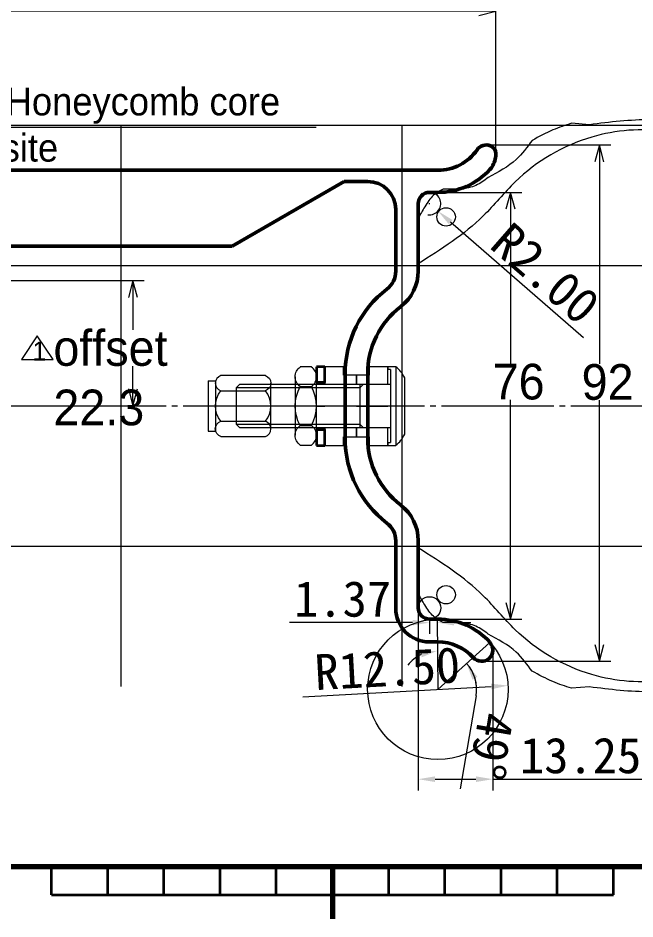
# Model space of a CAD drawing. Extents: x 52445 to 53109, y 470 to 756.
# Drawn here: x 52856.3 to 52966.1, y 470 to 630.4 of the extents above; entities that cross this region are included whole.
import ezdxf

# ---------------------------------------------------------------- set-up
doc = ezdxf.new("R2010")
doc.units = 0
doc.header["$MEASUREMENT"] = 0
doc.linetypes.add('CENTER2', pattern=[23, 20, -1, 1, -1])
doc.layers.add('寸法線', color=7, linetype='Continuous')
doc.layers.add('ﾚｲﾔｰ1', color=7, linetype='Continuous')
doc.styles.add('Style1', font='ＭＳ Ｐゴシック')
doc.dimstyles.new('DS1', dxfattribs={"dimtxt": 6.35, "dimasz": 3, "dimexe": 2, "dimexo": 0, "dimgap": 1, "dimtad": 1, "dimdec": 0, "dimdsep": 46, "dimtxsty": 'Standard', "dimcen": 0.09, "dimclrd": 5, "dimclre": 5, "dimclrt": 5, "dimadec": 0, "dimazin": 0, "dimtfac": 1, "dimtdec": 4, "dimtofl": 0, "dimtmove": 0, "dimatfit": 3, "dimfxl": 1, "dimtolj": 1, "dimtzin": 0, "dimarcsym": 0})
doc.dimstyles.new('DS2', dxfattribs={"dimtxt": 6.35, "dimasz": 3, "dimexe": 2, "dimexo": 0, "dimgap": 1, "dimtad": 1, "dimdec": 1, "dimdsep": 46, "dimtxsty": 'Standard', "dimcen": 0.09, "dimclrd": 5, "dimclre": 5, "dimclrt": 5, "dimadec": 0, "dimazin": 0, "dimtfac": 1, "dimtdec": 4, "dimtofl": 0, "dimtmove": 0, "dimatfit": 3, "dimfxl": 1, "dimtolj": 1, "dimtzin": 0, "dimarcsym": 0})
doc.dimstyles.get("Standard").update_dxf_attribs({"dimtxt": 6.35, "dimasz": 3, "dimexe": 2, "dimexo": 0, "dimgap": 1, "dimtad": 1, "dimzin": 0, "dimdsep": 46, "dimtxsty": 'Standard', "dimcen": 0.09, "dimclrd": 5, "dimclre": 5, "dimclrt": 5, "dimadec": 0, "dimazin": 0, "dimtfac": 1, "dimtdec": 4, "dimtofl": 0, "dimtmove": 0, "dimatfit": 3, "dimfxl": 1, "dimtolj": 1, "dimtzin": 0, "dimarcsym": 0})

# ---------------------------------------------------------------- blocks, each defined once
blk = doc.blocks.new('C25')
at = {"layer": 'ﾚｲﾔｰ1', "color": 7, "linetype": 'Continuous', "lineweight": 50}
for p, q in [((52941.3, 606.26), (52941.3, 606.09)), ((52776.69, 588.65), (52776.69, 604.45)), ((52810.69, 604.45), (52776.69, 604.45)), ((52810.69, 604.45), (52831.69, 603.3)), ((52831.69, 603.3), (52929.59, 603.3)), ((52929.59, 603.3), (52929.59, 603.3)), ((52931, 603.3), (52929.59, 603.3)), ((52929.59, 603.3), (52929.59, 603.3)), ((52931, 603.3), (52931, 603.3)), ((52914.32, 601.3), (52894.4, 589.8)), ((52914.32, 601.3), (52918.49, 601.3)), ((52931, 599.35), (52929.5, 599.35)), ((52927.5, 585.35), (52927.5, 597.35)), ((52923.49, 585.3), (52923.49, 596.3)), ((52810.69, 588.65), (52831.69, 589.8)), ((52831.69, 589.8), (52894.4, 589.8)), ((52810.69, 588.65), (52776.69, 588.65)), ((52914.49, 567.05), (52914.49, 561.3)), ((52918.5, 567.1), (52918.5, 561.35)), ((52914.49, 555.55), (52914.49, 561.3)), ((52918.5, 555.6), (52918.5, 561.35)), ((52923.49, 537.3), (52923.49, 525.3)), ((52927.5, 537.35), (52927.5, 525.35)), ((52931, 523.35), (52929.5, 523.35)), ((52930.99, 519.3), (52929.49, 519.3))]:
    blk.add_line(p, q, dxfattribs=at)
for centre, radius, start, end in [((52931, 611.8), 8.5, -90, -34.8499), ((52939.8, 606.26), 1.5, 0, 68.5117), ((52937.3, 606.14), 4, -42.1899, -8.538), ((52937.3, 606.09), 4, -7.8145, 0), ((52931, 611.85), 12.5, -90, -42.1752), ((52918.49, 596.3), 5, 0, 90), ((52929.5, 597.35), 2, 90, 180), ((52919.49, 585.3), 4, -52.5048, 0), ((52919.5, 585.35), 8, -52.5048, 0), ((52933.49, 567.05), 19, 127.4953, 180), ((52933.5, 567.1), 15, 127.4953, 180), ((52933.49, 555.55), 19, -180, -127.4953), ((52933.5, 555.6), 15, -180, -127.4953), ((52919.5, 537.35), 8, 0, 52.5048), ((52919.49, 537.3), 4, 0, 52.5048), ((52929.49, 525.3), 6, 180, -90), ((52929.5, 525.35), 2, 180, -90), ((52931, 510.85), 12.5, 42.1752, 90), ((52930.99, 510.8), 8.5, 42.1752, 90)]:
    blk.add_arc(centre, radius, start, end, dxfattribs=at)
blk.add_ellipse((52939.61, 605.8), major_axis=(0.73, 1.86), ratio=1, start_param=0, end_param=1.337593, dxfattribs=at)
at = {"layer": 'ﾚｲﾔｰ1', "color": 7, "linetype": 'Continuous', "lineweight": 50, "extrusion": (0, 0, -1)}
blk.add_ellipse((52938.77, 517.85), major_axis=(1.34, -1.48), ratio=1, start_param=-1.570796, end_param=1.570796, dxfattribs=at)
blk = doc.blocks.new('*D28')
at = {"layer": 'ﾚｲﾔｰ1', "color": 5, "linetype": 'Continuous', "lineweight": 18, "transparency": 16777216}
for p, q in [((52939.61, 607.8), (52961.75, 607.8)), ((52959.75, 607.8), (52959.75, 568.83)), ((52959.75, 515.85), (52959.75, 562.36)), ((52938.76, 515.85), (52961.75, 515.85))]:
    blk.add_line(p, q, dxfattribs=at)
at = {"layer": 'ﾚｲﾔｰ1', "color": 5, "linetype": 'Continuous', "lineweight": 5, "transparency": 16777216}
for p, q in [((52959.75, 607.8), (52958.94, 604.8)), ((52960.55, 604.8), (52959.75, 607.8)), ((52958.94, 518.85), (52959.75, 515.85)), ((52959.75, 515.85), (52960.55, 518.85))]:
    blk.add_line(p, q, dxfattribs=at)
at = {"layer": '寸法線', "color": 5, "linetype": 'Continuous', "lineweight": 18, "transparency": 16777216, "insert": (52956.57, 568.77), "char_height": 6.35, "width": 6.3748, "attachment_point": 1, "style": 'Style1'}
blk.add_mtext('92', dxfattribs=at)
blk = doc.blocks.new('*D29')
at = {"layer": 'ﾚｲﾔｰ1', "color": 5, "linetype": 'Continuous', "lineweight": 18, "transparency": 16777216}
for p, q in [((52930.25, 599.35), (52945.92, 599.35)), ((52943.92, 599.35), (52943.92, 568.9)), ((52943.92, 523.35), (52943.92, 562.42)), ((52930.25, 523.35), (52945.92, 523.35))]:
    blk.add_line(p, q, dxfattribs=at)
at = {"layer": 'ﾚｲﾔｰ1', "color": 5, "linetype": 'Continuous', "lineweight": 5, "transparency": 16777216}
for p, q in [((52943.92, 599.35), (52943.11, 596.35)), ((52944.72, 596.35), (52943.92, 599.35)), ((52943.11, 526.35), (52943.92, 523.35)), ((52943.92, 523.35), (52944.72, 526.35))]:
    blk.add_line(p, q, dxfattribs=at)
at = {"layer": '寸法線', "color": 5, "linetype": 'Continuous', "lineweight": 18, "transparency": 16777216, "insert": (52940.74, 568.83), "char_height": 6.35, "width": 6.3748, "attachment_point": 1, "style": 'Style1'}
blk.add_mtext('76', dxfattribs=at)
blk = doc.blocks.new('C26')
at = {"layer": 'ﾚｲﾔｰ1', "color": 36, "linetype": 'Continuous', "lineweight": 18}
for p, q in [((52957.97, 611.39), (52954.79, 611.66)), ((52935.11, 599.92), (52931.92, 599.92)), ((52927.49, 586.65), (52927.49, 594.73)), ((53003.6, 579.98), (53001.78, 578.64)), ((53001.91, 577.52), (53001.78, 578.64)), ((53001.91, 577.52), (53003.99, 576.42)), ((52999.71, 561.35), (52999.71, 569.76)), ((53002.31, 562.27), (53004.4, 563.43)), ((53002.31, 561.35), (53002.31, 562.27)), ((52999.71, 561.35), (52999.71, 552.93)), ((53002.31, 561.35), (53002.31, 560.43)), ((53002.31, 560.43), (53004.4, 559.27)), ((53001.91, 545.17), (53003.99, 546.28)), ((53001.91, 545.17), (53001.78, 544.05)), ((53003.6, 542.72), (53001.78, 544.05)), ((52927.49, 536.05), (52927.49, 527.96)), ((52935.11, 522.77), (52931.92, 522.77)), ((52957.97, 511.3), (52954.79, 511.04))]:
    blk.add_line(p, q, dxfattribs=at)
for centre in [(52932.46, 594.99), (52932.46, 527.7)]:
    blk.add_circle(centre, 1.64, dxfattribs=at)
for points, knots in [([(52954.79, 611.66), (52953.67, 611.29), (52951.24, 610.49), (52948.99, 609.27), (52947.78, 608.61)], [0, 0, 0, 0, 0.461169, 1, 1, 1, 1]), ([(53003.6, 579.98), (53003.42, 582.05), (53003.07, 586.21), (52999.38, 593.9), (52993.11, 603), (52981.96, 610.58), (52969.41, 612.86), (52961.6, 611.86), (52957.97, 611.39)], [0, 0, 0, 0, 0.098846, 0.198566, 0.403554, 0.623871, 0.824857, 1, 1, 1, 1]), ([(52999.71, 569.76), (52999.54, 573.5), (52999.2, 581.24), (52996.8, 591.74), (52990.47, 601.46), (52981.75, 607.62), (52970.23, 611.05), (52957.27, 610.04), (52946.05, 603.46), (52938.04, 593.31), (52931.58, 589.23), (52927.49, 586.65)], [0, 0, 0, 0, 0.106003, 0.219413, 0.299693, 0.429457, 0.511592, 0.636681, 0.785915, 0.864322, 1, 1, 1, 1]), ([(52947.78, 608.61), (52946.89, 607.41), (52944.8, 604.61), (52941.71, 602.95), (52939.94, 602)], [0, 0, 0, 0, 0.428277, 1, 1, 1, 1]), ([(52939.94, 602), (52939.24, 601.47), (52937.8, 600.39), (52936.02, 600.08), (52935.11, 599.92)], [0, 0, 0, 0, 0.486423, 1, 1, 1, 1]), ([(52931.92, 599.92), (52931.32, 599.59), (52929.97, 598.86), (52928.66, 596.86), (52927.87, 595.43), (52927.49, 594.73)], [0, 0, 0, 0, 0.290937, 0.657552, 1, 1, 1, 1]), ([(53004.4, 563.43), (53004.43, 565.59), (53004.5, 569.93), (53004.16, 574.25), (53003.99, 576.42)], [0, 0, 0, 0, 0.498855, 1, 1, 1, 1]), ([(53004.4, 559.27), (53004.43, 557.1), (53004.5, 552.77), (53004.16, 548.44), (53003.99, 546.28)], [0, 0, 0, 0, 0.498855, 1, 1, 1, 1]), ([(52999.71, 552.93), (52999.54, 549.19), (52999.2, 541.46), (52996.8, 530.95), (52990.47, 521.23), (52981.75, 515.07), (52970.23, 511.64), (52957.27, 512.65), (52946.05, 519.24), (52938.04, 529.38), (52931.58, 533.46), (52927.49, 536.05)], [0, 0, 0, 0, 0.106003, 0.219413, 0.299693, 0.429457, 0.511592, 0.636681, 0.785915, 0.864322, 1, 1, 1, 1]), ([(53003.6, 542.72), (53003.42, 540.64), (53003.07, 536.48), (52999.38, 528.8), (52993.11, 519.7), (52981.96, 512.11), (52969.41, 509.83), (52961.6, 510.84), (52957.97, 511.3)], [0, 0, 0, 0, 0.098846, 0.198566, 0.403554, 0.623871, 0.824857, 1, 1, 1, 1]), ([(52931.92, 522.77), (52931.32, 523.1), (52929.97, 523.84), (52928.66, 525.83), (52927.87, 527.27), (52927.49, 527.96)], [0, 0, 0, 0, 0.290937, 0.657552, 1, 1, 1, 1]), ([(52939.94, 520.7), (52939.24, 521.22), (52937.8, 522.3), (52936.02, 522.61), (52935.11, 522.77)], [0, 0, 0, 0, 0.486423, 1, 1, 1, 1]), ([(52947.78, 514.09), (52946.89, 515.29), (52944.8, 518.09), (52941.71, 519.75), (52939.94, 520.7)], [0, 0, 0, 0, 0.428277, 1, 1, 1, 1]), ([(52954.79, 511.04), (52953.67, 511.41), (52951.24, 512.2), (52948.99, 513.43), (52947.78, 514.09)], [0, 0, 0, 0, 0.461169, 1, 1, 1, 1])]:
    blk.add_open_spline(points, degree=3, knots=knots, dxfattribs=at)
blk = doc.blocks.new('*D31')
at = {"layer": 'ﾚｲﾔｰ1', "color": 5, "linetype": 'Continuous', "lineweight": 18, "transparency": 16777216}
for p, q in [((52789.36, 583.65), (52878.72, 583.65)), ((52876.72, 583.65), (52876.72, 574.88)), ((52876.72, 561.35), (52876.72, 568.41)), ((52855.69, 561.35), (52878.72, 561.35))]:
    blk.add_line(p, q, dxfattribs=at)
at = {"layer": 'ﾚｲﾔｰ1', "color": 5, "linetype": 'Continuous', "lineweight": 5, "transparency": 16777216}
for p, q in [((52876.72, 583.65), (52875.92, 580.65)), ((52877.53, 580.65), (52876.72, 583.65)), ((52875.92, 564.35), (52876.72, 561.35)), ((52876.72, 561.35), (52877.53, 564.35))]:
    blk.add_line(p, q, dxfattribs=at)
at = {"layer": '寸法線', "color": 5, "linetype": 'Continuous', "lineweight": 18, "transparency": 16777216, "insert": (52862.57, 574.82), "char_height": 6.35, "width": 28.421, "attachment_point": 1, "style": 'Style1'}
blk.add_mtext('offset 22.3', dxfattribs=at)
blk = doc.blocks.new('C27')
at = {"layer": 'ﾚｲﾔｰ1', "color": 23, "linetype": 'Continuous', "lineweight": 5}
for p, q in [((52724.64, 611.35), (52974.64, 611.35)), ((52774.64, 511.35), (52774.64, 611.35)), ((52824.64, 511.35), (52824.64, 611.35)), ((52874.64, 511.35), (52874.64, 611.35)), ((52924.64, 511.35), (52924.64, 611.35)), ((52974.64, 511.35), (52974.64, 611.35)), ((52724.64, 586.35), (52974.64, 586.35)), ((52724.64, 536.35), (52974.64, 536.35))]:
    blk.add_line(p, q, dxfattribs=at)
at = {"layer": 'ﾚｲﾔｰ1', "color": 3, "linetype": 'CENTER2', "lineweight": 5}
blk.add_line((52724.64, 561.35), (52974.64, 561.35), dxfattribs=at)
blk = doc.blocks.new('C29')
at = {"layer": 'ﾚｲﾔｰ1', "color": 7, "linetype": 'Continuous', "lineweight": 18}
for p, q in [((52908.49, 568.26), (52906.49, 568.26)), ((52905.59, 566.51), (52905.59, 556.1)), ((52909.39, 556.1), (52909.39, 566.51)), ((52906.49, 564.77), (52908.49, 564.77)), ((52906.49, 557.84), (52908.49, 557.84)), ((52906.49, 554.36), (52908.49, 554.36))]:
    blk.add_line(p, q, dxfattribs=at)
blk.add_arc((52902.27, 561.31), 7.12, -29.1278, 29.1278, dxfattribs=at)
at = {"layer": 'ﾚｲﾔｰ1', "color": 7, "linetype": 'Continuous', "lineweight": 18, "extrusion": (0, 0, -1)}
for centre, major_axis, start_param, end_param in [((52907.73, 566.51), (-1.24, -1.74), 0, 1.906619), ((52912.71, 561.31), (-3.46, 6.22), -1.570796, -0.554045), ((52907.73, 556.1), (-1.74, 1.24), -1.570796, 0.335822)]:
    blk.add_ellipse(centre, major_axis=major_axis, ratio=1, start_param=start_param, end_param=end_param, dxfattribs=at)
at = {"layer": 'ﾚｲﾔｰ1', "color": 7, "linetype": 'Continuous', "lineweight": 18}
for centre, major_axis, start_param, end_param in [((52907.25, 566.51), (1.24, -1.74), 0, 1.906619), ((52907.25, 556.1), (1.74, 1.24), -1.570796, 0.335822)]:
    blk.add_ellipse(centre, major_axis=major_axis, ratio=1, start_param=start_param, end_param=end_param, dxfattribs=at)
blk = doc.blocks.new('C30')
at = {"layer": 'ﾚｲﾔｰ1', "color": 7, "linetype": 'Continuous', "lineweight": 35}
for p, q in [((52909.39, 568.31), (52909.39, 565.51)), ((52910.89, 568.31), (52909.39, 568.31)), ((52910.89, 565.51), (52910.89, 568.31)), ((52910.89, 565.51), (52909.39, 565.51)), ((52909.39, 557.11), (52909.39, 554.31)), ((52909.39, 557.11), (52910.89, 557.11)), ((52910.89, 554.31), (52910.89, 557.11)), ((52909.39, 554.31), (52910.89, 554.31))]:
    blk.add_line(p, q, dxfattribs=at)
at = {"layer": 'ﾚｲﾔｰ1', "color": 3, "linetype": 'CENTER2', "lineweight": 18}
blk.add_line((52909.39, 561.31), (52910.89, 561.31), dxfattribs=at)
blk = doc.blocks.new('C31')
at = {"layer": 'ﾚｲﾔｰ1', "color": 7, "linetype": 'Continuous', "lineweight": 18}
for p, q in [((52910.89, 568.31), (52910.89, 565.16)), ((52914.19, 568.31), (52910.89, 568.31)), ((52914.19, 566.81), (52914.19, 568.31)), ((52916.49, 566.81), (52914.19, 566.81)), ((52916.49, 565.16), (52916.49, 566.81)), ((52916.49, 565.16), (52910.89, 565.16)), ((52910.89, 557.46), (52910.89, 554.31)), ((52910.89, 557.46), (52916.49, 557.46)), ((52916.49, 555.81), (52916.49, 557.46)), ((52914.19, 555.81), (52916.49, 555.81)), ((52914.19, 554.31), (52914.19, 555.81)), ((52910.89, 554.31), (52914.19, 554.31))]:
    blk.add_line(p, q, dxfattribs=at)
at = {"layer": 'ﾚｲﾔｰ1', "color": 3, "linetype": 'CENTER2', "lineweight": 18}
blk.add_line((52916.49, 561.31), (52910.89, 561.31), dxfattribs=at)
blk = doc.blocks.new('C32')
at = {"layer": 'ﾚｲﾔｰ1', "color": 7, "linetype": 'Continuous', "lineweight": 18}
for p, q in [((52918.79, 568.31), (52918.79, 566.81)), ((52922.09, 568.31), (52918.79, 568.31)), ((52922.09, 565.16), (52922.09, 568.31)), ((52918.79, 566.81), (52916.49, 566.81)), ((52916.49, 566.81), (52916.49, 565.16)), ((52922.09, 565.16), (52916.49, 565.16)), ((52916.49, 557.46), (52916.49, 555.81)), ((52916.49, 557.46), (52922.09, 557.46)), ((52922.09, 554.31), (52922.09, 557.46)), ((52916.49, 555.81), (52918.79, 555.81)), ((52918.79, 555.81), (52918.79, 554.31)), ((52918.79, 554.31), (52922.09, 554.31))]:
    blk.add_line(p, q, dxfattribs=at)
at = {"layer": 'ﾚｲﾔｰ1', "color": 3, "linetype": 'CENTER2', "lineweight": 18}
blk.add_line((52916.49, 561.31), (52922.09, 561.31), dxfattribs=at)
blk = doc.blocks.new('C33')
at = {"layer": 'ﾚｲﾔｰ1', "color": 7, "linetype": 'Continuous', "lineweight": 18}
for p, q in [((52900.29, 566.73), (52892.39, 566.73)), ((52890.09, 565.81), (52890.09, 556.81)), ((52890.09, 565.81), (52891.45, 565.81)), ((52891.39, 565.81), (52891.39, 556.81)), ((52901.29, 557.24), (52901.29, 565.38)), ((52892.39, 564.02), (52900.29, 564.02)), ((52892.39, 558.59), (52900.29, 558.59)), ((52890.09, 556.81), (52891.45, 556.81)), ((52892.39, 555.88), (52900.29, 555.88))]:
    blk.add_line(p, q, dxfattribs=at)
for centre, major_axis, end_param in [((52892.81, 565.38), (-1.36, -0.42), 0.969831), ((52897.11, 561.31), (2.71, 3.18), -0.158481), ((52899.87, 557.24), (1.36, 0.42), 0.969831)]:
    blk.add_ellipse(centre, major_axis=major_axis, ratio=1, start_param=-1.570796, end_param=end_param, dxfattribs=at)
at = {"layer": 'ﾚｲﾔｰ1', "color": 7, "linetype": 'Continuous', "lineweight": 18, "extrusion": (0, 0, -1)}
for centre, major_axis, end_param in [((52899.87, 565.38), (1.36, -0.42), 0.969831), ((52895.57, 561.31), (-2.71, 3.18), -0.158481), ((52892.81, 557.24), (-1.36, 0.42), 0.969831)]:
    blk.add_ellipse(centre, major_axis=major_axis, ratio=1, start_param=-1.570796, end_param=end_param, dxfattribs=at)
blk = doc.blocks.new('C28')
at = {"layer": 'ﾚｲﾔｰ1', "color": 7, "linetype": 'Continuous', "lineweight": 18}
for p, q in [((52923.49, 568.31), (52922.09, 568.31)), ((52922.09, 568.31), (52922.09, 567.81)), ((52923.49, 568.31), (52923.49, 554.31)), ((52922.59, 567.81), (52922.09, 567.81)), ((52922.59, 567.81), (52922.59, 554.81)), ((52895.09, 564.56), (52895.69, 565.16)), ((52922.59, 565.16), (52895.69, 565.16)), ((52917.09, 565.16), (52917.09, 557.46)), ((52917.09, 564.56), (52917.69, 565.16)), ((52925.09, 556.31), (52925.09, 566.31)), ((52917.09, 564.56), (52895.09, 564.56)), ((52895.09, 564.56), (52895.09, 558.06)), ((52895.09, 558.06), (52917.09, 558.06)), ((52895.09, 558.06), (52895.69, 557.46)), ((52895.69, 557.46), (52922.59, 557.46)), ((52917.09, 558.06), (52917.69, 557.46)), ((52922.09, 554.81), (52922.59, 554.81)), ((52922.09, 554.81), (52922.09, 554.31)), ((52922.09, 554.31), (52923.49, 554.31))]:
    blk.add_line(p, q, dxfattribs=at)
at = {"layer": 'ﾚｲﾔｰ1', "color": 3, "linetype": 'CENTER2', "lineweight": 18}
blk.add_line((52925.09, 561.31), (52895.09, 561.31), dxfattribs=at)
at = {"layer": 'ﾚｲﾔｰ1', "color": 7, "linetype": 'Continuous', "lineweight": 18}
for centre, start, end in [((52920.51, 564.29), 23.8196, 53.5001), ((52920.51, 558.33), -53.5001, -23.8196)]:
    blk.add_arc(centre, 5, start, end, dxfattribs=at)
at = {"layer": 'ﾚｲﾔｰ1', "color": 7, "linetype": 'CENTER2', "lineweight": 18}
blk.add_blockref('C29', (0, 0), dxfattribs=at)
at = {"layer": 'ﾚｲﾔｰ1', "color": 254, "linetype": 'CENTER2', "lineweight": 18}
for name in ['C30', 'C31', 'C32']:
    blk.add_blockref(name, (0, 0), dxfattribs=at)
at = {"layer": 'ﾚｲﾔｰ1', "color": 7, "linetype": 'Continuous', "lineweight": 18}
blk.add_blockref('C33', (0, 0), dxfattribs=at)
blk = doc.blocks.new('*D39')
at = {"layer": 'ﾚｲﾔｰ1', "color": 5, "linetype": 'Continuous', "lineweight": 18, "transparency": 16777216}
for p, q in [((52507.99, 606.26), (52507.99, 633.65)), ((52941.29, 606.26), (52941.29, 633.65)), ((52507.99, 631.65), (52752.86, 631.65)), ((52941.29, 631.65), (52752.86, 631.65))]:
    blk.add_line(p, q, dxfattribs=at)
at = {"layer": 'ﾚｲﾔｰ1', "color": 5, "linetype": 'Continuous', "lineweight": 5, "transparency": 16777216}
for p, q in [((52510.99, 632.46), (52507.99, 631.65)), ((52941.29, 631.65), (52938.29, 632.46)), ((52507.99, 631.65), (52510.99, 630.85)), ((52938.29, 630.85), (52941.29, 631.65))]:
    blk.add_line(p, q, dxfattribs=at)
at = {"layer": '寸法線', "color": 5, "linetype": 'Continuous', "lineweight": 18, "transparency": 16777216, "insert": (52742.67, 639), "char_height": 6.35, "width": 20.4525, "attachment_point": 1, "style": 'Style1'}
blk.add_mtext('φ433.3', dxfattribs=at)
blk = doc.blocks.new('C39')
at = {"layer": 'ﾚｲﾔｰ1', "color": 7, "linetype": 'Continuous', "lineweight": 70}
for p, q in [((52722.24, 479.29), (53102.24, 479.29)), ((52912.24, 479.29), (52912.24, 469.97))]:
    blk.add_line(p, q, dxfattribs=at)
at = {"layer": 'ﾚｲﾔｰ1', "color": 7, "linetype": 'Continuous', "lineweight": 35}
for p, q in [((52862.24, 474.29), (52862.24, 479.29)), ((52872.24, 474.29), (52872.24, 479.29)), ((52882.24, 474.29), (52882.24, 479.29)), ((52892.24, 474.29), (52892.24, 479.29)), ((52902.24, 474.29), (52902.24, 479.29)), ((52912.24, 474.29), (52912.24, 479.29)), ((52922.24, 474.29), (52922.24, 479.29)), ((52932.24, 474.29), (52932.24, 479.29)), ((52942.24, 474.29), (52942.24, 479.29)), ((52952.24, 474.29), (52952.24, 479.29)), ((52962.24, 474.29), (52962.24, 479.29)), ((52862.24, 474.29), (52872.24, 474.29)), ((52872.24, 474.29), (52882.24, 474.29)), ((52882.24, 474.29), (52892.24, 474.29)), ((52892.24, 474.29), (52902.24, 474.29)), ((52902.24, 474.29), (52912.24, 474.29)), ((52912.24, 474.29), (52922.24, 474.29)), ((52922.24, 474.29), (52932.24, 474.29)), ((52932.24, 474.29), (52942.24, 474.29)), ((52942.24, 474.29), (52952.24, 474.29)), ((52952.24, 474.29), (52962.24, 474.29))]:
    blk.add_line(p, q, dxfattribs=at)
blk = doc.blocks.new('C36')
at = {"layer": 'ﾚｲﾔｰ1', "color": 7, "linetype": 'Continuous', "lineweight": 50}
blk.add_blockref('C39', (0, 0), dxfattribs=at)
blk = doc.blocks.new('C41')
at = {"layer": 'ﾚｲﾔｰ1', "color": 1, "linetype": 'Continuous', "lineweight": 18}
for p, q in [((52859.71, 573.81), (52856.91, 569.61)), ((52862.51, 569.61), (52859.71, 573.81)), ((52856.91, 569.61), (52862.51, 569.61))]:
    blk.add_line(p, q, dxfattribs=at)
blk = doc.blocks.new('C40')
at = {"layer": 'ﾚｲﾔｰ1', "color": 1, "linetype": 'Continuous', "lineweight": 18}
blk.add_blockref('C41', (0, 0), dxfattribs=at)
at = {"layer": 'ﾚｲﾔｰ1', "color": 1, "linetype": 'Continuous', "lineweight": 18, "insert": (52858.85, 572.8), "char_height": 3.39, "width": 5.9503, "attachment_point": 1, "style": 'Style1'}
blk.add_mtext('1', dxfattribs=at)
blk = doc.blocks.new('*D52')
at = {"color": 5, "linetype": 'Continuous', "lineweight": 0, "transparency": 16777216}
for p, q in [((52929.41, 597.35), (52929.59, 597.35)), ((52929.5, 597.26), (52929.5, 597.44)), ((52956.9, 573.45), (52933.26, 594.06))]:
    blk.add_line(p, q, dxfattribs=at)
blk.add_arc((52929.5, 597.35), 2, 261.61, 90, dxfattribs=at)
blk.add_solid([(52933.59, 594.44), (52932.94, 593.69), (52931, 596.03)], dxfattribs=at)
at = {"layer": 'DEFPOINTS', "color": 0, "linetype": 'Continuous', "lineweight": 0, "transparency": 16777216}
for p in [(52929.5, 597.35), (52931, 596.03)]:
    blk.add_point(p, dxfattribs=at)
at = {"color": 5, "linetype": 'Continuous', "lineweight": 0, "transparency": 16777216, "insert": (52950.12, 584.9), "char_height": 6.35, "attachment_point": 5, "rotation": 318.9058}
blk.add_mtext('\\A1;R2.00', dxfattribs=at)
blk = doc.blocks.new('*D54')
at = {"color": 5, "linetype": 'Continuous', "lineweight": 0, "transparency": 16777216}
for p, q in [((52929.5, 523.35), (52929.5, 520.74)), ((52930.87, 523.35), (52930.87, 520.74)), ((52926.5, 522.74), (52904.56, 522.74)), ((52933.87, 522.74), (52936.87, 522.74))]:
    blk.add_line(p, q, dxfattribs=at)
for points in [[(52926.5, 523.24), (52926.5, 522.24), (52929.5, 522.74)], [(52933.87, 523.24), (52933.87, 522.24), (52930.87, 522.74)]]:
    blk.add_solid(points, dxfattribs=at)
at = {"layer": 'DEFPOINTS', "color": 0, "linetype": 'Continuous', "lineweight": 0, "transparency": 16777216}
for p in [(52929.5, 523.35), (52930.87, 523.35), (52929.5, 522.74)]:
    blk.add_point(p, dxfattribs=at)
at = {"color": 5, "linetype": 'Continuous', "lineweight": 0, "transparency": 16777216, "insert": (52914.03, 526.92), "char_height": 6.35, "attachment_point": 5}
blk.add_mtext('\\A1;1.37', dxfattribs=at)
blk = doc.blocks.new('*D55')
at = {"color": 5, "linetype": 'Continuous', "lineweight": 0, "transparency": 16777216}
blk.add_line((52906.96, 509.54), (52940.48, 511.37), dxfattribs=at)
blk.add_solid([(52940.45, 511.86), (52940.51, 510.87), (52943.48, 511.53)], dxfattribs=at)
at = {"layer": 'DEFPOINTS', "color": 0, "linetype": 'Continuous', "lineweight": 0, "transparency": 16777216}
for p in [(52931, 510.85), (52943.48, 511.53)]:
    blk.add_point(p, dxfattribs=at)
at = {"color": 5, "linetype": 'Continuous', "lineweight": 0, "transparency": 16777216, "insert": (52921.99, 514.54), "char_height": 6.35, "attachment_point": 5, "rotation": 3.1157}
blk.add_mtext('\\A1;R12.50', dxfattribs=at)
blk = doc.blocks.new('*D56')
at = {"color": 5, "linetype": 'Continuous', "lineweight": 0, "transparency": 16777216}
for p, q in [((52927.5, 525.35), (52927.5, 492.86)), ((52940.75, 517.56), (52940.75, 492.86)), ((52930.5, 494.86), (52937.75, 494.86)), ((52940.75, 494.86), (52969.03, 494.86))]:
    blk.add_line(p, q, dxfattribs=at)
for points in [[(52930.5, 495.36), (52930.5, 494.36), (52927.5, 494.86)], [(52937.75, 495.36), (52937.75, 494.36), (52940.75, 494.86)]]:
    blk.add_solid(points, dxfattribs=at)
at = {"layer": 'DEFPOINTS', "color": 0, "linetype": 'Continuous', "lineweight": 0, "transparency": 16777216}
for p in [(52927.5, 525.35), (52940.75, 517.56), (52940.75, 494.86)]:
    blk.add_point(p, dxfattribs=at)
at = {"color": 5, "linetype": 'Continuous', "lineweight": 0, "transparency": 16777216, "insert": (52956.39, 499.04), "char_height": 6.35, "attachment_point": 5}
blk.add_mtext('\\A1;13.25', dxfattribs=at)
blk = doc.blocks.new('*D57')
at = {"color": 5, "linetype": 'Continuous', "lineweight": 0, "transparency": 16777216}
blk.add_line((52937.78, 509.7), (52934.96, 493.12), dxfattribs=at)
for start, end in [(115.7534, 140.9256), (350.3528, 42.027), (351.6825, 16.8547)]:
    blk.add_arc((52931, 510.85), 6.88, start, end, dxfattribs=at)
for points in [[(52927.89, 517.54), (52928.12, 516.56), (52930.93, 517.73)], [(52937.15, 512.6), (52938.02, 513.09), (52936.11, 515.46)]]:
    blk.add_solid(points, dxfattribs=at)
at = {"layer": 'DEFPOINTS', "color": 0, "linetype": 'Continuous', "lineweight": 0, "transparency": 16777216}
for p in [(52930.87, 523.35), (52940.25, 519.19), (52932.85, 517.48), (52931, 510.85), (52931, 510.85)]:
    blk.add_point(p, dxfattribs=at)
at = {"color": 5, "linetype": 'Continuous', "lineweight": 0, "transparency": 16777216, "insert": (52940.49, 500.71), "char_height": 6.35, "attachment_point": 5, "rotation": 260.3528}
blk.add_mtext('\\A1;49°', dxfattribs=at)

msp = doc.modelspace()

# ---------------------------------------------------------------- linework, layer by layer
at = {"color": 1, "linetype": 'Continuous', "lineweight": 0}
for p, q in [((52929.496, 523.349), (52930.869, 523.349)), ((52930.869, 523.349), (52930.996, 510.849)), ((52940.252, 519.191), (52930.996, 510.849))]:
    msp.add_line(p, q, dxfattribs=at)
at = {"linetype": 'Continuous', "lineweight": 0}
for centre, radius in [((52929.496, 525.349), 2), ((52930.996, 510.849), 12.501)]:
    msp.add_circle(centre, radius, dxfattribs=at)
at = {"layer": 'ﾚｲﾔｰ1', "color": 7, "linetype": 'Continuous', "lineweight": 18}
msp.add_line((52831.861, 610.945), (52909.347, 610.945), dxfattribs=at)

# ---------------------------------------------------------------- block references
at = {"layer": 'ﾚｲﾔｰ1', "color": 254, "linetype": 'Continuous', "lineweight": 18}
for name in ['C36', 'C27', 'C28']:
    msp.add_blockref(name, (0, 0), dxfattribs=at)
at = {"layer": 'ﾚｲﾔｰ1', "color": 36, "linetype": 'Continuous', "lineweight": 18}
msp.add_blockref('C26', (0, 0), dxfattribs=at)
at = {"layer": 'ﾚｲﾔｰ1', "color": 7, "linetype": 'Continuous', "lineweight": 18}
msp.add_blockref('C25', (0, 0), dxfattribs=at)
at = {"layer": 'ﾚｲﾔｰ1', "color": 1, "linetype": 'Continuous', "lineweight": 18}
msp.add_blockref('C40', (0, 0), dxfattribs=at)

# ---------------------------------------------------------------- texts
at = {"layer": 'ﾚｲﾔｰ1', "color": 7, "linetype": 'Continuous', "lineweight": 18, "insert": (52833.977, 618), "char_height": 4.93889, "width": 77.48635, "attachment_point": 1, "style": 'Style1'}
msp.add_mtext('CF/AL Honeycomb core composite', dxfattribs=at)

# ---------------------------------------------------------------- dimensions: what is measured, and where the dimension line sits
at = {"linetype": 'Continuous', "lineweight": 0}
dim = msp.add_radius_dim(center=(52929.496, 597.349), mpoint=(52931.003, 596.034), dimstyle='Standard', override={"dimdsep": 0, "dimlwd": 0, "dimlwe": 0}, dxfattribs=at)
dim.commit()
dim.dimension.update_dxf_attribs({"geometry": '*D52', "text_midpoint": (52947.374, 581.756), "dimtype": 164})
at = {"color": 1, "linetype": 'Continuous', "lineweight": 0}
for base, p1, p2, picture, middle in [((52929.496, 522.745), (52930.869, 523.349), (52929.496, 523.349), '*D54', (52914.029, 526.92)), ((52940.749, 494.861), (52927.496, 525.349), (52940.749, 517.561), '*D56', (52956.391, 499.036))]:
    dim = msp.add_linear_dim(base=base, p1=p1, p2=p2, dimstyle='Standard', override={"dimdsep": 0, "dimlwd": 0, "dimlwe": 0}, dxfattribs=at)
    dim.commit()
    dim.dimension.update_dxf_attribs({"geometry": picture, "text_midpoint": middle})
dim = msp.add_angular_dim_2l(base=(52932.847, 517.479), line1=((52940.252, 519.191), (52930.996, 510.849)), line2=((52930.869, 523.349), (52930.996, 510.849)), dimstyle='Standard', override={"dimdsep": 0, "dimlwd": 0, "dimlwe": 0}, dxfattribs=at)
dim.commit()
dim.dimension.update_dxf_attribs({"geometry": '*D57', "text_midpoint": (52940.489, 500.706)})
dim = msp.add_radius_dim(center=(52930.996, 510.849), mpoint=(52943.478, 511.528), dimstyle='Standard', override={"dimdsep": 0, "dimlwd": 0, "dimlwe": 0}, dxfattribs=at)
dim.commit()
dim.dimension.update_dxf_attribs({"geometry": '*D55', "text_midpoint": (52922.222, 510.371), "dimtype": 164})
at = {"layer": '寸法線', "color": 5, "linetype": 'Continuous', "lineweight": 5}
for base, p1, p2, angle, dimstyle, picture, middle in [((52941.288, 631.652), (52507.988, 606.264), (52941.288, 606.264), 0, 'DS2', '*D39', (52752.857, 631.652)), ((52959.746, 515.849), (52939.609, 607.799), (52938.763, 515.849), 90, 'DS1', '*D28', (52959.746, 565.597)), ((52943.919, 523.349), (52930.246, 599.349), (52930.246, 523.349), 90, 'DS1', '*D29', (52943.919, 565.659)), ((52876.721, 583.649), (52855.688, 561.349), (52789.363, 583.649), 90, 'DS2', '*D31', (52876.721, 571.647))]:
    dim = msp.add_linear_dim(base=base, p1=p1, p2=p2, angle=angle, dimstyle=dimstyle, dxfattribs=at)
    dim.commit()
    dim.dimension.update_dxf_attribs({"geometry": picture, "text_midpoint": middle})

doc.saveas('drawing.dxf')
